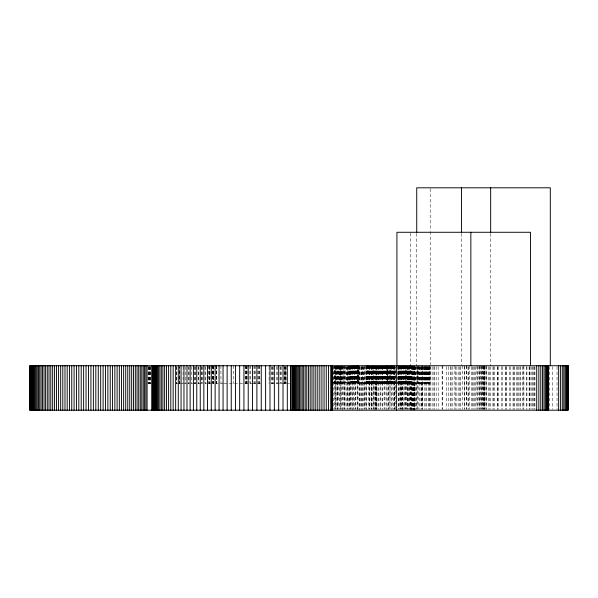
<?xml version="1.0" encoding="UTF-8"?>
<svg xmlns="http://www.w3.org/2000/svg" width="598" height="598" viewBox="0 0 598 598"><rect width="100%" height="100%" fill="white"/><g stroke="black" fill="none" stroke-linecap="round" stroke-linejoin="round"><path stroke-width="0.45" stroke-dasharray="2.99 2.24" d="M333.019 382.623L397.207 382.623M397.932 382.623L406.169 382.623M147.818 383.512L151.391 383.512M175.991 383.512L178.712 383.512M179.138 383.512L180.447 383.512M180.693 383.512L183.242 383.512M184.094 383.512L186.202 383.512M187.623 383.512L189.536 383.512M191.255 383.512L192.414 383.512M192.765 383.512L202.864 383.512M206.557 383.512L205.054 383.512L205.054 366.611M208.44 383.512L213.987 383.512M215.639 383.512L218.292 383.512M220.535 383.512L223.622 383.512M224.048 383.512L252.7 383.512M253.066 383.512L257.312 383.512M257.76 383.512L260.422 383.512M271.118 383.512L290.449 383.512M333.594 383.512L343.932 383.512L343.932 366.611M397.207 383.512L347.535 383.512L347.535 366.611M397.663 383.512L430.074 383.512L430.074 366.611M557.037 366.649L557.037 409.271M552.268 366.649L552.268 409.271M549.592 366.649L549.592 409.271M534.941 366.649L534.941 409.271M534.373 366.649L534.373 409.271M533.685 366.649L533.685 409.271M532.459 366.649L532.459 409.271M531.846 366.649L531.846 409.271M530.052 366.649L530.052 409.271M529.791 366.649L529.791 409.271M529.125 366.649L529.125 409.271M526.935 366.649L526.935 409.271M526.233 366.649L526.3 409.271M523.908 366.649L523.908 409.271M523.168 365.722L523.168 409.271M522.42 366.649L522.42 409.271M520.716 366.649L520.716 409.271M519.939 366.649L519.939 409.271M518.436 366.649L518.436 409.271M517.375 366.649L517.375 409.271M516.56 366.649L516.56 409.271M514.362 366.649L514.362 409.271M513.876 366.649L513.876 409.271M513.032 366.649L513.032 409.271M510.199 366.649L510.251 409.271M509.369 366.649L509.369 409.271M506.491 366.649L506.491 409.271M505.968 366.649L505.968 409.271M505.579 366.649L505.579 409.271M502.612 366.649L502.612 409.271M501.677 366.649L501.67 409.271M498.635 366.649L498.635 409.271M497.678 366.649L497.678 409.271M497.327 366.649L497.327 409.271M494.553 366.649L494.553 409.271M493.574 366.649L493.574 409.271M492.939 366.649L492.939 409.271M490.659 233.444L490.659 365.722M490.39 366.649L490.39 409.271M489.396 366.649L489.396 409.271M488.529 366.649L488.529 409.271M486.578 365.722L486.578 409.271M486.159 366.649L486.159 409.271M485.142 365.722L485.142 409.271M484.537 365.722L484.485 409.271M484.32 366.649L484.32 409.271M484.111 366.649L484.111 409.271M484.044 365.722L484.044 409.271M483.662 366.649L483.662 409.271M483.177 365.722L483.177 409.271M482.579 365.722L482.579 409.271M482.018 365.722L482.018 409.271M481.876 366.649L481.861 409.271M481.076 365.722L481.076 409.271M480.172 365.722L480.172 409.271M479.686 366.649L479.686 409.271M479.177 365.722L479.177 409.271M478.079 365.722L478.079 409.271M477.518 366.649L477.518 409.271M476.89 365.722L476.89 409.271M475.619 366.649L475.619 409.271M474.251 366.649L474.251 409.271M473.13 366.649L473.13 409.271M472.809 366.649L472.809 409.271M471.291 366.649L471.291 409.271M469.699 365.722L469.699 409.271M468.727 366.649L468.727 409.271M468.032 366.649L468.032 409.271M466.769 365.722L466.769 409.271M466.305 365.722L466.305 409.271M464.519 365.722L464.519 409.271M464.302 366.649L464.302 409.271M462.68 365.722L462.68 409.271M461.454 233.444L461.454 364.787M460.789 366.649L460.789 409.271M459.877 366.649L459.877 409.271M458.853 366.649L458.853 409.271M456.872 366.649L456.872 409.271M455.467 366.649L455.467 409.271M454.861 365.722L454.861 409.271M452.828 366.649L452.828 409.271M451.071 366.649L451.071 409.271M450.765 366.649L450.765 409.271M448.687 366.649L448.687 409.271M446.721 366.649L446.721 409.271M442.408 365.722L442.408 409.271M442.131 365.722L442.131 409.271M438.162 366.649L438.237 409.271M436.174 366.649L436.174 409.271M434.141 366.649L434.141 409.271M433.984 366.649L433.984 409.271M432.13 366.649L432.13 409.271M430.209 188.736L430.209 230.649M430.209 231.583L430.209 364.787M430.156 366.649L430.156 409.271M429.88 366.649L429.88 409.271M429.768 366.611L429.693 383.512M429.581 366.611L429.581 383.512M429.357 366.611L429.357 383.512M429.058 366.611L429.072 409.271M428.818 366.611L428.818 383.512M428.504 366.611L428.504 383.512M428.153 366.611L428.22 409.271M427.772 366.611L427.772 383.512M427.361 366.611L427.361 383.512M427.032 366.611L427.032 383.512M426.92 366.611L426.92 383.512M426.449 366.611L426.449 383.512M426.322 366.649L426.322 409.271M425.948 366.611L425.948 383.512M425.873 366.649L425.873 409.271M425.649 366.611L425.649 383.512M425.417 366.611L425.417 383.512M424.864 366.611L424.864 383.512M424.483 366.649L424.483 409.271M424.288 366.611L424.288 383.512M424.019 366.611L424.019 383.512M423.683 366.611L423.683 383.512M423.048 366.611L423.048 383.512M422.696 366.649L422.696 409.271M422.323 365.722L422.323 409.271M422.143 366.611L422.143 383.512M421.971 366.649L421.971 409.271M421.725 366.611L421.725 383.512M421.298 366.649L421.298 409.271M421.029 366.611L420.97 409.271M420.312 366.611L420.312 383.512M420.028 366.611L420.028 383.512M419.572 366.611L419.572 383.512M419.303 366.649L419.303 409.271M418.824 366.611L418.824 383.512M418.189 365.722L418.189 409.271M418.047 366.611L418.047 383.512M417.71 409.271L417.71 366.649L417.673 383.512M417.262 366.611L417.262 383.512M416.866 365.722L416.866 409.271M416.731 233.444L416.731 365.722M416.462 366.611L416.447 409.271M415.655 366.611L415.655 383.512M415.079 366.611L415.191 409.271M414.982 366.649L414.982 410.198M414.825 366.611L414.825 383.512M414.788 366.649L414.788 409.271M414.676 366.649L414.676 409.271M414.526 366.649L414.526 409.271M414.421 366.649L414.421 409.271M414.317 365.722L414.279 410.198M413.988 366.611L413.966 410.198M413.786 366.649L413.786 409.271M413.405 366.649L413.405 410.198M413.203 366.649L413.203 410.198M413.143 365.722L413.143 383.512M412.762 366.649L412.762 409.271M412.523 366.649L412.523 409.271M412.261 365.722L412.291 383.512M412.022 366.649L412.022 410.198M411.753 366.649L411.753 409.271M411.431 365.722L411.431 383.512M411.095 365.722L411.185 410.198M411.028 365.722L410.998 409.271M410.893 365.722L410.893 409.271M410.804 365.722L410.804 383.512M410.639 365.722L410.639 383.512M410.564 365.722L410.564 383.512M410.4 233.213L410.4 364.787M410.437 365.722L410.437 383.512M410.206 365.722L410.265 410.198M410.123 365.722L410.123 383.512M409.847 365.722L409.936 409.271M409.697 365.722L409.697 383.512M409.54 365.722L409.54 383.512M409.256 366.649L409.256 409.271M409.204 365.722L409.204 383.512M408.905 366.649L408.905 409.271M408.83 365.722L408.83 383.512M408.427 365.722L408.427 383.512M408.165 366.649L408.165 409.271M408 365.722L408 383.512M407.956 365.722L407.956 383.512M407.776 366.649L407.776 409.271M407.619 366.649L407.619 409.271M407.537 365.722L407.537 383.512M407.081 365.722L406.984 409.271M406.528 365.722L406.565 409.271M406.206 365.722L406.169 383.512M405.608 365.722L405.713 409.271M405.414 365.722L405.414 383.512M405.339 365.722L405.28 409.271M405.018 365.722L405.018 383.512M404.816 365.722L404.816 383.512M404.405 365.722L404.368 409.271M404.196 365.722L404.196 383.512M403.904 366.649L403.904 409.271M403.762 365.722L403.762 383.512M403.613 365.722L403.613 383.512M403.545 365.722L403.545 383.512M403.104 365.722L403.104 383.512M402.88 365.722L402.947 410.198M402.76 365.722L402.76 383.512M402.424 365.722L402.454 409.271M402.222 365.722L402.222 409.271M401.916 365.722L401.916 383.512M401.721 365.722L401.721 383.512M401.482 365.722L401.445 409.271M401.325 366.649L401.325 409.271M400.996 365.722L400.996 383.512M400.929 366.649L400.929 409.271M400.75 365.722L400.75 383.512M400.256 365.722L400.309 409.271M400.002 365.722L400.032 409.271M399.868 366.649L399.868 409.271M399.494 365.722L399.494 383.512M399.442 365.722L399.442 383.512M399.24 365.722L399.24 383.512M398.769 365.722L398.769 383.512M398.724 365.722L398.642 383.512M398.515 366.649L398.515 409.271M398.455 365.722L398.455 383.512M398.223 366.649L398.223 409.271M397.932 366.611L397.932 383.512M397.857 365.722L397.857 383.512M395.256 409.271L395.256 366.649L395.203 383.512M394.867 365.722L394.882 383.512M394.643 365.722L394.717 409.271M394.613 366.649L394.613 409.271M394.508 365.722L394.508 409.271M394.359 365.722L394.359 383.512M394.187 365.722L394.187 383.512M394.112 366.611L394.112 383.512M393.79 365.722L393.79 383.512M393.529 366.649L393.529 409.271M393.506 365.722L393.514 383.512M392.938 365.722L392.938 383.512M392.856 365.722L392.871 409.271M392.647 365.722L392.647 383.512M392.228 365.722L392.228 383.512M392.079 365.722L392.079 383.512M391.787 365.722L391.787 383.512M391.742 366.649L391.742 409.271M391.623 365.722L391.623 383.512M391.212 365.722L391.212 383.512M391.04 365.722L391.04 383.512M390.92 365.722L390.957 409.271M390.763 365.722L390.763 382.623M390.487 365.722L390.487 383.512M390.337 365.722L390.337 383.512M390.046 383.512L390.046 365.722L389.903 409.271M389.462 365.722L389.462 383.512M389.178 365.722L389.178 383.512M388.992 365.722L388.992 409.271M388.595 365.722L388.633 409.271M388.304 365.722L388.304 383.512M388.139 365.722L388.139 383.512M388.012 366.649L388.012 409.271M387.721 365.722L387.758 383.512M387.085 365.722L387.085 383.512M386.966 366.649L386.966 410.198M386.846 365.722L386.801 383.512M386.562 365.722L386.547 383.512M386.472 365.722L386.472 382.623M386.33 365.722L386.33 383.512M386.278 366.611L386.278 383.512M386.144 365.722L386.076 409.271M385.979 365.722L385.987 383.512M385.695 365.722L385.695 383.512M385.119 365.722L385.119 383.512M384.828 365.722L384.888 409.271M384.26 365.722L384.26 383.512M384.095 365.722L384.095 409.271M383.976 365.722L383.976 383.512M383.408 365.722L383.408 383.512M383.131 365.722L383.131 383.512M382.765 366.649L382.765 409.271M382.571 365.722L382.571 383.512M382.286 365.722L382.286 383.512M382.085 366.649L382.085 409.271M381.995 365.722L382.047 383.512M381.733 365.722L381.733 383.512M381.464 365.722L381.464 383.512M380.911 365.722L380.911 383.512M380.642 365.722L380.597 409.271M380.104 365.722L380.104 383.512M380.051 366.649L380.051 409.271M379.842 365.722L379.857 383.512M379.311 365.722L379.311 383.512M379.05 365.722L379.05 383.512M378.527 365.722L378.527 383.512M378.377 366.649L378.377 409.271M378.272 365.722L378.272 383.512M377.988 366.649L377.988 409.271M377.764 365.722L377.764 383.512M377.51 365.722L377.51 383.512M377.331 365.722L377.331 382.623M377.017 365.722L377.017 383.512M376.77 365.722L376.725 409.271M376.471 366.649L376.471 409.271M376.284 365.722L376.284 383.512M376.127 366.649L376.127 409.271L376.052 365.722M375.91 366.649L375.91 409.271M375.581 365.722L375.581 383.512M375.544 365.722L375.544 409.271M375.342 365.722L375.447 409.271M374.886 365.722L374.886 383.512M374.677 365.722L374.677 410.198M374.221 365.722L374.221 383.512M374.004 365.722L374.004 383.512M373.84 409.271L373.84 366.649L373.743 409.271M373.578 365.722L373.578 383.512M373.369 365.722L373.369 383.512M372.958 365.722L372.958 383.512M372.756 365.722L372.756 383.512M372.636 366.649L372.636 409.271M372.502 365.722L372.502 382.623M372.36 365.722L372.36 383.512M372.165 365.722L372.165 383.512M371.784 365.722L371.724 409.271M371.597 365.722L371.597 383.512M371.515 366.649L371.515 409.271M371.373 366.649L371.373 409.271M371.238 365.722L371.238 383.512M370.723 365.722L370.723 383.512M370.229 365.722L370.229 383.512M369.863 365.722L369.938 409.271M369.773 365.722L369.773 383.512M369.631 366.649L369.631 409.271M369.34 365.722L369.34 383.512M369.168 366.649L369.168 409.271M368.936 365.722L368.936 383.512M368.57 365.722L368.57 383.512M368.346 365.722L368.346 409.271M368.226 365.722L368.226 383.512M368.121 365.722L368.121 383.512M367.92 365.722L367.92 383.512M367.822 365.722L367.822 383.512M367.643 365.722L367.643 383.512M367.508 365.722L367.561 383.512M367.404 365.722L367.404 383.512M367.329 365.722L367.329 383.512M367.194 365.722L367.194 383.512M367.015 365.722L367.015 383.512M366.873 365.722L366.963 383.512M366.768 365.722L366.798 410.198M366.649 365.722L366.694 383.512M366.596 366.649L366.596 409.271M365.998 366.611L365.998 383.512M365.46 365.722L365.46 409.271M364.69 365.722L364.69 409.271M364.399 366.649L364.399 409.271M363.599 366.611L363.599 383.512M363.397 366.649L363.397 409.271M362.635 366.649L362.635 409.271M362.358 365.722L362.358 382.623M361.984 366.649L361.984 410.198M361.364 366.649L361.364 409.271M361.177 366.611L361.177 383.512M360.43 366.649L360.43 409.271M359.562 366.649L359.562 410.198M359.353 366.649L359.353 409.271M359.024 365.722L359.017 382.623M358.905 365.722L358.927 382.623M358.837 365.722L358.793 382.623M358.703 365.722L358.748 383.512M358.269 365.722L358.337 382.623M358.023 365.722L358.075 409.271M357.843 365.722L357.843 382.623M357.746 365.722L357.746 382.623M357.544 365.722L357.544 382.623M357.44 382.623L357.44 365.722L357.38 409.271M357.215 365.722L357.215 382.623M357.103 365.722L357.126 410.198M356.856 365.722L356.856 382.623M356.729 365.722L356.729 382.623M356.468 365.722L356.468 382.623M356.326 365.722L356.311 383.512M356.042 365.722L356.042 382.623M355.9 365.722L355.9 382.623M355.593 365.722L355.578 409.271M355.436 365.722L355.444 409.271M355.115 365.722L355.115 382.623M354.943 365.722L354.943 382.623M354.681 366.649L354.681 409.271M354.607 365.722L354.607 382.623M354.427 365.722L354.427 382.623M354.068 365.722L354.068 382.623M353.881 365.722L353.867 383.512M353.545 365.722L353.545 409.271M353.508 365.722L353.508 382.623M353.313 365.722L353.313 382.623M352.917 365.722L352.94 409.271M352.715 365.722L352.715 382.623M352.304 365.722L352.304 382.623M352.237 366.649L352.237 410.198M352.095 365.722L352.095 382.623M351.706 365.722L351.706 409.271M351.609 365.722L351.609 382.623M351.445 365.722L351.422 383.512M351.004 366.611L351.004 382.623M350.779 365.722L350.779 382.623M350.323 366.611L350.323 382.623M350.174 365.722L350.174 409.271M350.062 365.722L350.062 409.271M349.92 366.649L349.92 409.271M349.793 366.649L349.793 409.271M349.621 365.722L349.621 382.623M348.978 366.611L348.978 383.512M348.896 365.722L348.896 382.623M348.193 366.649L348.193 409.271M348.156 365.722L348.156 382.623M347.393 365.722L347.356 409.271M347.274 366.649L347.274 409.271M346.623 366.611L346.623 382.623M346.526 366.649L346.526 409.271M345.831 365.722L345.831 382.623M345.024 365.722L344.934 409.271M344.926 366.649L344.926 409.271M344.209 365.722L344.246 409.271M343.379 365.722L343.416 409.271M343.103 366.611L343.103 383.512M342.542 365.722L342.505 410.198M342.258 366.611L342.258 383.512M341.974 365.722L341.974 409.271M341.69 365.722L341.69 382.623M341.406 366.611L341.406 383.512M341.099 366.649L341.099 409.271M340.838 365.722L340.838 382.623M340.613 409.271L340.613 366.649L340.554 383.512M340.337 366.611L340.337 383.512M340.105 366.649L340.105 409.271M339.978 365.722L339.978 382.623M339.686 366.611L339.686 383.512M339.335 366.649L339.335 409.271M339.111 365.722L339.111 382.623M338.819 366.611L338.819 383.512M338.236 365.722L338.236 382.623M338.147 365.722L338.147 409.271M337.833 365.722L337.833 409.271M337.728 366.649L337.728 409.271M337.369 365.722L337.369 382.623M337.055 365.722L337.055 409.271M336.495 365.722L336.495 382.623M336.203 366.611L336.203 383.512M336.054 366.649L336.054 409.271M335.62 365.722L335.62 382.623M335.366 409.271L335.366 366.649L335.329 383.512M335.149 366.649L335.149 409.271M334.753 365.722L334.753 382.623M334.521 383.512L334.521 366.611L334.454 409.271M333.878 365.722L333.878 382.623M333.594 366.611L333.647 409.271M286.158 366.611L286.158 383.512M285.814 366.611L285.814 383.512M285.433 366.611L285.433 383.512M284.581 366.611L284.581 383.512M284.11 366.611L284.11 383.512M281.344 366.611L281.344 383.512M280.709 366.611L280.709 383.512M280.058 366.611L280.058 383.512M277.233 366.611L277.233 383.512M276.485 366.611L276.485 383.512M273.316 366.611L273.316 383.512M272.486 366.611L272.486 383.512M272.075 366.611L272.075 383.512M271.649 366.611L271.649 383.512M269.093 366.611L269.093 383.512M259.577 365.722L259.577 383.512M259.151 365.722L259.151 383.512M258.74 365.722L258.74 383.512M257.917 365.722L257.917 383.512M255.518 365.722L255.518 383.512M254.748 365.722L254.748 383.512M253.993 365.722L253.993 383.512M250.517 365.722L250.517 383.512M249.889 365.722L249.889 383.512M247.124 365.722L247.124 383.512M246.653 365.722L246.653 383.512M246.271 365.722L246.271 383.512M246.212 365.722L246.212 383.512M245.8 365.722L245.8 383.512M245.419 365.722L245.419 383.512M233.504 365.722L233.504 383.512M220.939 365.722L220.939 383.512M216.655 365.722L216.64 383.512M216.588 365.722L216.498 383.512M216.454 365.722L216.364 383.512M216.312 365.722L216.312 383.512M216.14 365.722L216.199 383.512M213.703 366.611L213.703 383.512M213.561 365.722L213.561 383.512M213.254 365.722L213.254 383.512M213.097 365.722L213.097 383.512M212.776 365.722L212.776 383.512M212.604 365.722L212.604 383.512M209.965 365.722L209.965 383.512M209.756 366.611L209.756 383.512M209.33 366.611L209.33 383.512M209.106 365.722L209.106 383.512M208.65 365.722L208.665 383.512M205.817 366.611L205.817 383.512M202.416 366.611L202.416 383.512M201.87 366.611L201.87 383.512M201.593 366.611L201.593 383.512M198.499 366.611L198.499 383.512M198.215 366.611L198.215 383.512M195.606 366.611L195.606 383.512M195.03 366.611L195.03 383.512M194.739 366.611L194.739 383.512M191.539 366.611L191.539 383.512M188.968 366.611L188.968 383.512M188.691 366.611L188.691 383.512M185.402 366.611L185.402 383.512M183.078 366.611L183.078 383.512M179.781 366.611L179.781 383.512M176.799 366.611L176.799 383.512M176.627 366.611L176.627 383.512M150.584 366.611L150.584 383.512M150.315 366.611L150.315 383.512M149.769 366.611L149.769 383.512M149.493 366.611L149.493 383.512M149.238 366.611L149.238 383.512M148.939 366.611L148.939 383.512M148.685 366.611L148.663 383.512M148.184 366.611L148.102 383.512M405.982 383.512L405.982 365.722L405.945 383.512M387.429 383.512L387.429 365.722L387.407 383.512M358.538 382.623L358.538 365.722L358.479 382.623M285.022 383.512L285.022 366.611L284.962 383.512M179.624 383.512L179.624 366.611L179.564 383.512"/><path stroke-width="0.9" d="M568.01 365.722L568.01 410.198M567.584 365.722L567.584 410.198M566.979 365.722L566.979 410.198M566.142 365.722L566.142 410.198M565.088 365.722L565.088 410.198M563.802 365.722L563.802 410.198M562.299 365.722L562.299 410.198M560.58 365.722L560.58 410.198M558.652 365.722L558.652 410.198M550.302 365.722L550.302 187.802L416.731 187.802L416.731 232.517M548.291 365.722L548.291 410.198M548.202 365.722L548.149 410.198M547.775 365.722L547.775 410.198M547.17 365.722L547.17 410.198M546.34 365.722L546.34 410.198M545.279 365.722L545.279 410.198M543.993 365.722L543.993 410.198M542.491 365.722L542.491 410.198M540.771 365.722L540.771 410.198M538.843 365.722L538.843 410.198M536.705 365.722L536.705 410.198M530.493 365.722L530.493 232.278L396.923 232.278L396.923 365.722M490.659 187.802L490.659 232.517M470.85 232.278L470.85 365.722M461.454 187.802L461.454 232.517M396.601 365.722L396.601 410.198M332.563 365.722L332.563 410.198M332.182 365.722L332.182 410.198M331.905 365.722L331.905 410.198M331.741 365.722L331.741 410.198M330.739 365.722L330.739 410.198M328.474 365.722L328.474 410.198M326.246 365.722L326.246 410.198M324.056 365.722L324.056 410.198M321.918 365.722L321.918 410.198M319.825 365.722L319.825 410.198M317.785 365.722L317.785 410.198M315.796 365.722L315.796 410.198M313.868 365.722L313.868 410.198M311.992 365.722L311.992 410.198M310.19 365.722L310.19 410.198M308.448 365.722L308.448 410.198M306.774 365.722L306.774 410.198M305.174 365.722L305.174 410.198M303.649 365.722L303.649 410.198M302.199 365.722L302.199 410.198M300.831 365.722L300.831 410.198M299.538 365.722L299.538 410.198M298.327 365.722L298.327 410.198M297.206 365.722L297.206 410.198M296.167 365.722L296.167 410.198M295.218 365.722L295.218 410.198M294.351 365.722L294.351 410.198M293.581 365.722L293.581 410.198M292.9 365.722L292.9 410.198M292.317 365.722L292.317 410.198M290.867 365.722L290.867 410.198M290.8 365.722L290.785 410.198M287.309 365.722L287.309 410.198M283.011 365.722L283.011 410.198M278.683 365.722L278.683 410.198M274.34 365.722L274.34 410.198M269.982 365.722L269.982 410.198M265.617 365.722L265.617 410.198M261.251 365.722L261.251 410.198M256.893 365.722L256.893 410.198M252.543 365.722L252.543 410.198M248.222 365.722L248.222 410.198M243.924 365.722L243.924 410.198M239.656 365.722L239.656 410.198M235.433 365.722L235.433 410.198M231.254 365.722L231.254 410.198M227.128 365.722L227.128 410.198M223.061 365.722L223.061 410.198M219.062 365.722L219.062 410.198M215.131 365.722L215.131 410.198M211.281 365.722L211.281 410.198M207.513 365.722L207.513 410.198M203.836 365.722L203.836 410.198M200.255 365.722L200.255 410.198M196.772 365.722L196.772 410.198M193.401 365.722L193.401 410.198M190.134 365.722L190.134 410.198M186.987 365.722L186.987 410.198M183.96 365.722L183.96 410.198M181.059 365.722L181.059 410.198M178.286 365.722L178.286 410.198M175.655 365.722L175.655 410.198M173.158 365.722L173.158 410.198M170.804 365.722L170.804 410.198M168.599 365.722L168.599 410.198M166.536 365.722L166.536 410.198M164.629 365.722L164.629 410.198M162.88 365.722L162.88 410.198M161.288 365.722L161.288 410.198M159.86 365.722L159.86 410.198M158.59 365.722L158.59 410.198M157.491 365.722L157.491 410.198M156.556 365.722L156.556 410.198M155.786 365.722L155.786 410.198M155.188 365.722L155.188 410.198M154.321 365.722L154.419 410.198M154.127 365.722L154.127 410.198M153.843 365.722L153.843 410.198M153.462 365.722L153.462 410.198M152.983 365.722L152.983 410.198M152.415 365.722L152.415 410.198M151.75 365.722L151.75 410.198M147.078 365.722L147.078 410.198M145.882 365.722L145.882 410.198M144.604 365.722L144.604 410.198M143.243 365.722L143.243 410.198M141.808 365.722L141.808 410.198M140.298 365.722L140.298 410.198M138.706 365.722L138.706 410.198M137.047 365.722L137.047 410.198M135.32 365.722L135.32 410.198M133.518 365.722L133.518 410.198M131.665 365.722L131.665 410.198M129.744 365.722L129.744 410.198M127.763 365.722L127.763 410.198M125.73 365.722L125.73 410.198M123.644 365.722L123.644 410.198M121.514 365.722L121.514 410.198M119.331 365.722L119.331 410.198M117.111 365.722L117.111 410.198M114.853 365.722L114.853 410.198M112.559 365.722L112.559 410.198M110.234 365.722L110.234 410.198M107.879 365.722L107.879 410.198M105.502 365.722L105.502 410.198M103.103 365.722L103.103 410.198M100.688 365.722L100.688 410.198M98.259 365.722L98.259 410.198M95.822 365.722L95.822 410.198M93.378 365.722L93.378 410.198M90.933 365.722L90.933 410.198M88.489 365.722L88.489 410.198M86.052 365.722L86.052 410.198M83.63 365.722L83.63 410.198M81.208 365.722L81.208 410.198M78.816 365.722L78.816 410.198M76.439 365.722L76.439 410.198M74.085 365.722L74.085 410.198M71.76 365.722L71.76 410.198M69.465 365.722L69.465 410.198M67.2 365.722L67.2 410.198M64.98 365.722L64.98 410.198M62.805 365.722L62.805 410.198M60.675 365.722L60.675 410.198M58.589 365.722L58.589 410.198M56.556 365.722L56.556 410.198M54.575 365.722L54.575 410.198M52.654 365.722L52.654 410.198M50.793 365.722L50.793 410.198M48.999 365.722L48.999 410.198M47.272 365.722L47.272 410.198M45.612 365.722L45.612 410.198M44.02 365.722L44.02 410.198M42.51 365.722L42.51 410.198M41.075 365.722L41.075 410.198M39.715 365.722L39.715 410.198M38.436 365.722L38.436 410.198M37.24 365.722L37.24 410.198M36.134 365.722L36.134 410.198M35.11 365.722L35.11 410.198M34.168 365.722L34.168 410.198M33.324 365.722L33.324 410.198M32.569 365.722L32.569 410.198M31.903 365.722L31.903 410.198M31.335 365.722L31.335 410.198M30.857 365.722L30.857 410.198M30.476 365.722L30.476 410.198M30.192 365.722L30.192 410.198M29.997 365.722L29.997 410.198M568.1 365.722L29.9 365.722L29.9 410.198L568.1 410.198L568.1 365.722"/></g></svg>
